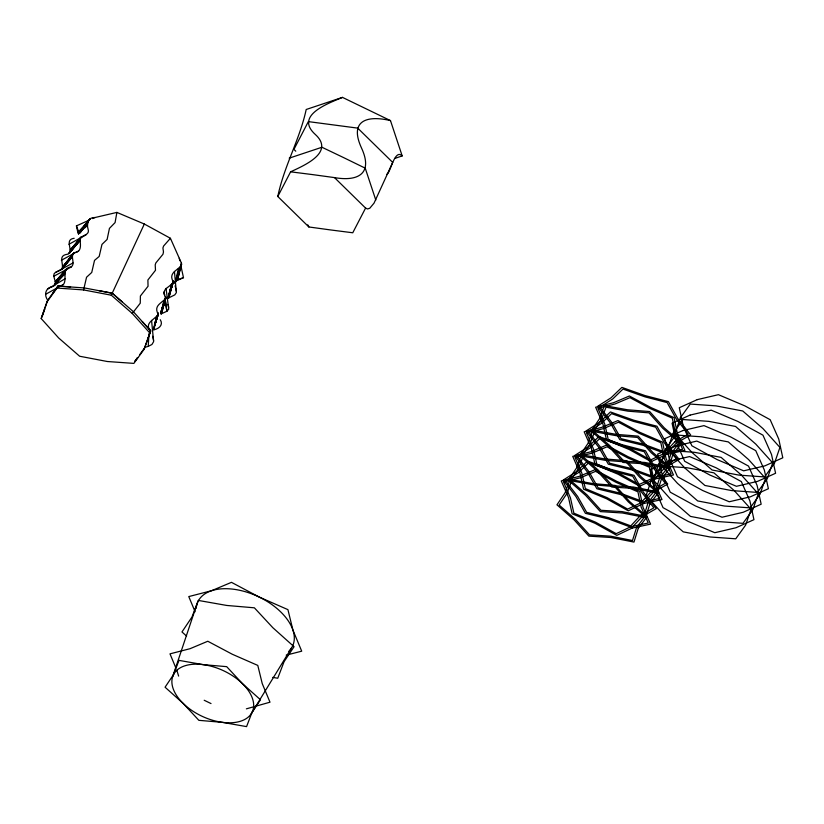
<?xml version="1.0" encoding="UTF-8"?>
<svg xmlns="http://www.w3.org/2000/svg" width="824" height="824" viewBox="0 0 824 824"><rect width="100%" height="100%" fill="white"/><g stroke="black" fill="none" stroke-linecap="round" stroke-linejoin="round"><path stroke-width="1.24" d="M181.342 265.452L175.162 282.22L181.537 263.35L170.413 238.28L144.334 224.025L116.895 212.407L95.007 217.526C88.467 216.959 86.293 223.603 88.024 228.887C90.475 235.777 81.267 234.51 80.021 239.248C80.464 244.604 81.998 252.154 74.345 252.618C69.463 255.976 75.963 263.577 71.194 267.007L53.828 276.215C54.302 279.46 57.289 284.239 53.169 286.309M139.678 354.691L145.034 347.275L148.227 346.368L148.99 333.658M116.895 212.407L115.082 222.593L109.438 228.392L107.12 239.444L101.98 244.388L99.189 256.429L94.523 260.384L91.742 272.456L86.551 277.245L83.595 289.935L57.031 288.05L46.803 302.192L41.2 318.569L58.669 337.984L79.629 356.236L107.316 361.509L133.89 363.394L144.118 349.252L150.668 330.877C143.52 323.286 154.84 319.496 158.249 314.397C153.47 305.714 160.824 303.778 165.748 298.412C160.742 287.813 168.807 288.884 173.308 281.901C168.333 273.383 176.099 271.065 181.125 265.946L174.976 282.735L180.847 266.44L175.296 282.096M78.548 234.273L78.404 231.132L76.426 225.889L89.198 220.142M175.141 283.312L178.375 268.768M181.445 262.805L177.624 279.727L175.739 281.272L181.558 264.411L176.573 280.448L181.579 263.886L177.624 279.727L183.474 277.657L180.847 265.544M153.738 330.043L158.167 312.79L155.798 322.029L158.249 314.397L153.594 328.477M168.415 296.856L171.299 284.816M154.613 325.243L156.632 316.838L154.366 325.192M165.727 296.815L161.102 314.006L165.809 297.351L161.648 313.656L166.86 311.276L168.735 309.124L166.046 288.369M161.236 311.637L163.883 300.812M169.044 297.629L173.246 280.829L168.518 297.989L174.77 294.889L176.367 292.602L174.441 271.436M168.58 296.722L171.845 284.352L168.518 296.259M161.102 312.708L164.429 300.358L161.041 312.244M277.791 196.503L290.594 171.825L312.502 174.595L334.493 177.603L365.578 208.081L352.765 232.77L330.857 229.978L308.876 226.971L277.791 196.503C283.992 166.17 299.709 139.74 306.198 109.489L342.485 97.386L390.483 120.603L402.184 155.911L394.974 158.373M175.203 283.332L179.55 267.862L175.193 282.663M154.613 324.955L157.127 316.364L154.603 324.646M161.102 314.006L165.82 297.886L160.999 313.213L165.748 298.412M168.518 297.989L173.308 281.901L168.436 297.207M168.652 296.125L172.329 283.889L168.642 295.682M161.185 312.111L164.903 299.885L161.174 311.668M175.203 282.714L180.054 267.398L175.265 282.076M168.426 297.237L173.215 282.416M161.123 311.936L162.565 307.496L160.968 312.244M153.573 328.549L158.115 314.912M172.628 676.772L197.06 603.827M42.158 316.571L44.805 308.763L41.2 318.569M147.99 338.685L150.638 330.877L133.169 311.482L112.219 293.22L99.035 290.687M45.155 307.723L47.73 300.214L57.958 286.052C71.647 286.803 58.659 267.728 71.194 267.007M144.118 349.252L150.668 330.877L142.336 321.638M144.334 224.025L111.291 295.198L132.252 313.46L149.731 332.875M46.803 302.192L47.73 300.214C43.693 294.858 45.505 287.648 52.581 286.639M57.031 288.05L57.958 286.052L70.606 286.948M132.252 313.46L140.255 303.211L140.399 295.991L148.042 286.258L147.898 279.985L155.499 270.272L155.211 264.885L155.808 262.99L162.956 254.276L163.482 251.99L162.925 247.962L163.585 246.046L170.413 238.28M386.744 174.225C390.246 174.194 394.469 148.042 402.184 155.911M365.578 208.081L367.504 208.956L369.76 208.266L374.055 203.106L392.698 162.4L357.729 128.122L308.341 121.612L293.941 149.381L295.764 151.194M62.356 268.706L72.666 254.626L61.975 269.129C64.241 263.381 57.134 255.522 67.774 254.173M251.289 713.666A43.569 25.173 25 0 0 205.433 664.978A43.569 25.173 25 0 0 181.61 701.832A43.569 25.173 25 0 0 251.289 713.666L291.449 648.076M69.803 252.7L75.046 245.573L69.412 253.123L79.969 239.928L68.928 253.504C72.821 248.992 64.416 239.557 74.181 238.28M79.279 233.254L88.673 220.06M79.3 233.223L89.013 219.658L78.63 233.697L90.29 218.72L78.538 231.812M80.731 231.884L87.787 222.099L79.969 232.759M54.94 284.713L59.987 277.75M53.086 292.788L57.979 286.072L84.522 287.957L112.229 293.2L122.199 301.893M73.14 253.627L62.82 267.697L73.892 252.906L62.892 266.512L74.345 252.618M65.704 269.644L55.321 283.672L66.075 269.273L55.249 281.798L66.96 268.686M80.587 237.621L70.38 251.145L81.319 236.879L70.328 249.899L81.761 236.581M54.611 285.166L64.921 271.776L53.715 285.959L64.88 273.928M61.975 269.129L72.481 255.893L60.966 269.87L72.471 256.604L62.284 268.593M82.39 230.03L87.653 223.428L79.773 233.13M68.928 253.504L79.959 240.649L68.382 253.854M85.13 227.702L87.684 224.911M72.996 262.949L55.229 272.6L54.054 273.867L53.828 276.215M47.535 289.09L65.271 278.677M45.619 294.292L62.675 284.867M68.907 244.306L85.995 234.902M61.347 260.25L73.212 253.874M75.365 252.71L78.61 250.97M55.775 272.25L60.368 270.19M154.294 329.703C159.053 328.591 163.564 324.883 160.278 319.733M290.594 171.825C304.128 165.47 335.214 152.419 315.17 134.333C294.25 115.247 328.807 103.227 342.485 97.386M92.679 218.566L95.007 217.526M176.501 280.788L183.474 277.657M246.376 708.846L269.994 702.192L262.238 683.59L257.788 665.411L232.306 654.256L207.792 641.247L190.066 648.694L169.991 653.854L175.811 667.811M148.227 346.368L151.935 344.483L153.635 341.63L151.554 320.402M289.214 158.157L321.947 147.249L343.639 157.621L365.238 168.178L375.796 200.026M286.196 655.152L301.708 651.176L292.942 630.154L287.926 609.636L259.148 597.039L231.462 582.341L211.438 590.756L188.768 596.576L195.103 611.748M334.493 177.603C358.234 181.785 373.272 173.483 361.54 148.073C348.923 120.747 366.742 114.938 390.483 120.603M272.785 677.38L277.739 678.255L284.105 661.62L294.075 646.727L272.857 627.723L254.369 607.813L226.785 605.455L198.316 600.428L191.951 617.063L181.97 631.957L186.585 636.087M83.595 289.935L111.291 295.198M204.198 700.266L211.016 703.562M307.764 224.828L308.876 226.971M176.779 670.128L178.633 676.092M168.014 304.478L168.735 307.28M175.656 287.967L176.408 291.387M152.656 336.254L153.635 340.405M175.45 287.257L175.1 285.856M179.272 258.272L179.797 260.703M76.426 225.889L78.002 233.161M164.12 291.82L164.635 295.466M165.15 299.122L166.86 311.276L165.263 299.926M164.203 292.366L164.553 294.889M196.215 608.308A52.273 30.21 25 0 1 257.871 596.432A52.273 30.21 25 0 1 288.812 651.3M636.591 527.391L632.492 540.513L610.512 536.156L589.551 534.848L575.626 519.511L559.146 505.04L566.84 493.658L571.671 480.897L593.507 484.852L614.601 486.551L628.372 501.94L645.017 516.36L636.591 527.391M638.26 528.297L633.965 542.079L610.893 537.505L588.872 536.125L574.256 520.026L556.952 504.824L565.027 492.876L570.105 479.475L593.033 483.637L615.178 485.418L629.639 501.569L647.118 516.72L638.26 528.297M648.045 502.825L643.946 515.948L621.966 511.591L601.005 510.283L587.079 494.946L570.599 480.474L578.294 469.093L583.124 456.331L604.971 460.286L626.055 461.986L639.826 477.374L656.471 491.794L648.045 502.825M649.93 503.732L645.614 517.575L622.429 512.991L600.336 511.601L585.648 495.42L568.292 480.176L576.409 468.176L581.497 454.724L604.507 458.896L626.755 460.688L641.247 476.89L658.819 492.113L649.93 503.732M659.499 478.26L655.399 491.382L633.429 487.025L612.459 485.717L598.533 470.38L582.053 455.909L589.747 444.527L594.578 431.766L616.424 435.721L637.519 437.42L651.279 452.809L667.934 467.229L659.499 478.26M661.394 479.166L657.068 493.01L633.883 488.426L611.799 487.036L597.112 470.854L579.746 455.61L587.862 443.611L592.95 430.159L615.961 434.33L638.209 436.123L652.711 452.325L670.273 467.548L661.394 479.166M670.952 453.694L666.853 466.817L644.883 462.46L623.912 461.152L609.987 445.815L593.507 431.343L601.201 419.962L606.031 407.2L627.878 411.155L648.972 412.855L662.733 428.243L679.388 442.663L670.952 453.694M672.847 454.601L668.521 468.444L645.336 463.861L623.253 462.47L608.565 446.289L591.199 431.045L599.316 419.045L604.414 405.593L627.414 409.765L649.662 411.557L664.165 427.759L681.736 442.982L672.847 454.601M170.022 291.5L168.601 295.95L170.022 291.5M651.526 479.609L646.109 495.44L662.99 514.217L683.261 531.871L710.051 536.98L735.75 538.803L745.627 525.115L751.066 509.284L734.163 490.507L713.893 472.842L687.103 467.754L661.414 465.931L651.526 479.609M658.736 464.139L653.319 479.98L670.211 498.757L690.481 516.411L717.261 521.51L742.96 523.333L752.848 509.654L758.276 493.813L741.373 475.036L721.103 457.382L694.323 452.283L668.625 450.46L658.736 464.139M665.947 448.668L660.529 464.509L677.421 483.286L697.691 500.941L724.471 506.039L750.17 507.862L760.058 494.184L765.486 478.353L748.583 459.565L728.313 441.911L701.533 436.813L675.835 435L665.947 448.668M673.156 433.208L667.739 449.039L684.631 467.816L704.901 485.47L731.681 490.579L757.38 492.402L767.268 478.713L772.706 462.882L755.793 444.105L735.533 426.441L708.743 421.352L683.044 419.529L673.156 433.208M680.377 417.737L674.959 433.579L691.841 452.355L712.111 470.01L738.901 475.108L764.6 476.931L774.478 463.253L779.916 447.411L763.014 428.635L742.743 410.98L715.953 405.882L690.265 404.059L680.377 417.737M178.983 660.374L173.565 674.537L165.068 687.206L183.134 703.377L198.872 720.331L222.346 722.339L246.572 726.614L251.99 712.451L260.487 699.772L242.421 683.601L226.693 666.657L203.209 664.649L178.983 660.374M134.827 361.396L137.608 357.554L134.806 361.386M674.774 441.839L665.164 452.18L643.142 444.023L621.018 438.646L612.026 422.764L599.934 407.087L612.737 398.96L622.995 389.072L645.027 396.869L667.141 402.596L675.938 418.489L688.236 434.155L674.774 441.839M676.452 443.003L666.328 453.911L643.091 445.3L619.782 439.635L610.296 422.877L597.565 406.376L611.058 397.796L621.873 387.383L645.079 395.602L668.398 401.638L677.668 418.376L690.646 434.907L676.452 443.003M663.32 466.405L653.71 476.746L631.689 468.588L609.564 463.212L600.572 447.329L588.48 431.652L601.283 423.526L611.542 413.638L633.574 421.435L655.688 427.162L664.484 443.054L676.772 458.721L663.32 466.405M664.999 467.569L654.874 478.476L631.637 469.865L608.328 464.2L598.842 447.442L586.111 430.942L599.604 422.362L610.419 411.949L633.625 420.168L656.944 426.204L666.214 442.941L679.182 459.473L664.999 467.569M651.856 490.97L642.256 501.311L620.235 493.154L598.1 487.777L589.119 471.894L577.027 456.218L589.829 448.091L600.088 438.203L622.11 446L644.234 451.727L653.03 467.62L665.318 483.286L651.856 490.97M653.545 492.134L643.42 503.042L620.184 494.431L596.875 488.766L587.388 472.008L574.658 455.507L588.151 446.927L598.966 436.514L622.161 444.733L645.491 450.769L654.761 467.507L667.728 484.038L653.545 492.134M640.403 515.536L630.803 525.877L608.781 517.719L586.647 512.343L577.665 496.46L565.573 480.783L578.376 472.657L588.635 462.769L610.656 470.566L632.77 476.293L641.577 492.186L653.865 507.852L640.403 515.536M642.092 516.699L631.957 527.607L608.73 518.996L585.411 513.331L575.935 496.573L563.194 480.073L576.697 471.503L587.502 461.079L610.708 469.299L634.037 475.335L643.307 492.072L656.275 508.604L642.092 516.699M665.04 453.107L650.589 459.967L630.02 448.544L608.236 439.48L604.795 424.133L597.915 408.333L614.962 404.007L629.938 397.662L650.651 408.776L672.281 418.139L675.515 433.455L682.612 449.296L665.04 453.107M666.4 454.436L651.156 461.677L629.464 449.626L606.516 440.078L602.88 423.876L595.639 407.241L613.602 402.678L629.392 395.994L651.217 407.705L674.032 417.572L677.431 433.712L684.919 450.419L666.4 454.436M653.587 477.673L639.136 484.533L618.567 473.11L596.782 464.046L593.342 448.699L586.461 432.899L603.498 428.573L618.484 422.228L639.197 433.342L660.827 442.704L664.062 458.02L671.158 473.862L653.587 477.673M654.946 479.002L639.702 486.242L618.01 474.191L595.052 464.643L591.426 448.441L584.185 431.807L602.148 427.244L617.938 420.559L639.754 432.27L662.568 442.138L665.977 458.278L673.466 474.984L654.946 479.002M642.133 502.238L627.672 509.098L607.113 497.675L585.328 488.611L581.888 473.264L575.008 457.464L592.044 453.138L607.031 446.793L627.744 457.907L649.374 467.27L652.608 482.586L659.705 498.427L642.133 502.238M643.493 503.567L628.249 510.808L606.546 498.757L583.598 489.209L579.972 473.007L572.731 456.372L590.695 451.81L606.485 445.125L628.3 456.836L651.115 466.703L654.524 482.843L662.012 499.55L643.493 503.567M630.679 526.804L616.218 533.664L595.659 522.241L573.875 513.177L570.435 497.83L563.554 482.03L580.59 477.704L595.577 471.359L616.29 482.473L637.92 491.835L641.154 507.151L648.251 522.993L630.679 526.804M632.039 528.133L616.795 535.373L595.093 523.322L572.144 513.774L568.519 497.583L561.278 480.938L579.241 476.375L595.021 469.69L616.846 481.401L639.661 491.269L643.07 507.409L650.558 524.115L632.039 528.133M697.248 399.64L679.285 407.726L683.323 426.461L691.892 445.805L717.117 459.586L743.65 470.834L764.827 465.879L782.8 457.794L778.742 439.048L770.183 419.715L744.958 405.923L718.415 394.686L697.248 399.64M690.028 415.1L672.075 423.196L676.113 441.932L684.682 461.265L709.897 475.057L736.44 486.304L757.606 481.35L775.59 473.264L771.532 454.518L762.962 435.175L737.738 421.394L711.205 410.156L690.028 415.1M682.818 430.571L664.855 438.667L668.903 457.402L677.472 476.736L702.687 490.527L729.23 501.764L750.396 496.81L768.38 488.725L764.322 469.979L755.752 450.646L730.528 436.864L703.995 425.617L682.818 430.571M675.608 446.042L657.645 454.127L661.682 472.863L670.262 492.206L695.477 505.988L722.02 517.235L743.186 512.281L761.16 504.195L757.101 485.449L748.542 466.116L723.317 452.325L696.774 441.087L675.608 446.042M668.398 461.502L650.435 469.598L654.472 488.333L663.042 507.666L688.267 521.458L714.799 532.706L735.976 527.751L753.95 519.666L749.891 500.92L741.332 481.577L716.108 467.795L689.564 456.558L668.398 461.502"/></g></svg>
